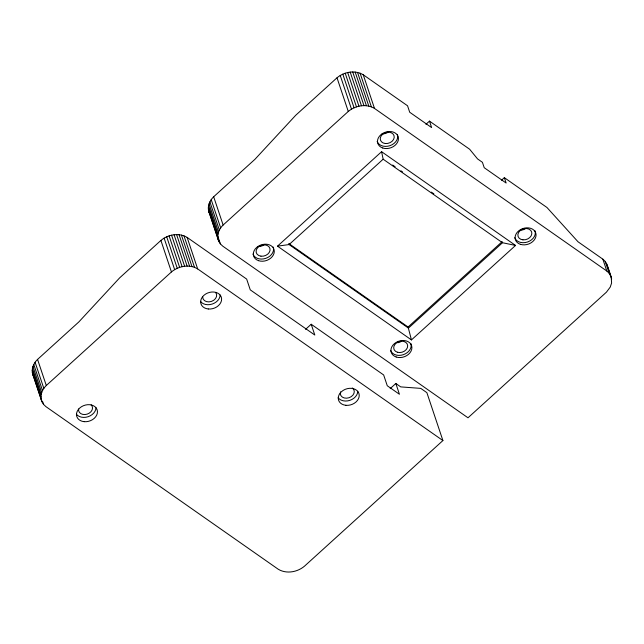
<?xml version="1.0" encoding="UTF-8"?>
<svg xmlns="http://www.w3.org/2000/svg" width="644" height="644" viewBox="0 0 644 644"><rect width="100%" height="100%" fill="white"/><g stroke="black" fill="none" stroke-linecap="round" stroke-linejoin="round"><path stroke-width="0.97" d="M390.192 388.606L395.835 383.486L400.705 386.891L420.79 388.388L426.875 392.655L442.911 440.56L304.459 566.205C297.375 572.17 286.403 574.198 278.24 569.24L45.909 406.63L43.518 404.352L41.522 400.608L32.78 374.494C31.025 369.06 33.56 363.168 37.561 359.408L78.81 321.968L119.647 277.87L160.903 240.437C167.987 234.472 178.96 232.444 187.122 237.403L246.66 279.077L250.266 289.864L314.811 335.041L311.197 324.246L305.554 329.366M442.911 440.56L197.66 268.91C189.505 263.951 178.525 265.98 171.441 271.945L46.296 385.514C42.303 389.274 39.759 395.166 41.522 400.608M501.515 180.215L504.341 177.655L546.957 207.489L578.022 241.782L602.856 259.17L605.239 261.44L607.244 265.191L611.22 277.057L611.599 283.038L610.23 287.095L606.439 292.151L467.995 417.795L222.744 246.145L220.353 243.875L218.356 240.123L208.898 211.852C207.135 206.418 209.678 200.525 213.671 196.766L254.927 159.326L295.757 115.236L337.013 77.795C344.097 71.83 355.077 69.802 363.232 74.76L407.547 105.777L409.713 112.249L431.633 127.593L429.468 121.12L425.942 124.324M218.356 240.123C216.593 234.69 219.137 228.789 223.13 225.03L348.275 111.46C355.359 105.495 366.339 103.467 374.494 108.425L606.825 271.035L609.216 273.306L611.22 277.057M277.5 246.161L381.586 151.694L515.538 245.445L411.452 339.919L277.5 246.161L289.1 244.567L383.156 159.205L381.586 151.694M411.452 339.919L408.079 327.015L502.135 241.653L502.497 242.732L515.538 245.445M429.468 121.12L469.653 149.247L477.55 158.907L482.42 162.312L484.224 167.706L506.144 183.049L504.341 177.655M392.671 165.033L395.142 166.764M400.906 170.797L402.548 171.948M431.351 192.113L433.823 193.836M383.156 159.205L502.497 242.732L408.433 328.094L289.1 244.567M288.737 243.488L408.079 327.015M311.197 324.246L383.655 374.961L387.269 385.748L399.441 394.273L395.835 383.486M34.374 377.601L32.78 374.494M208.898 211.852L209.67 213.679M606.471 263.364L611.671 278.989M605.239 261.44L609.216 273.306M602.856 259.17L606.825 271.035M363.232 74.76L374.494 108.425M360.093 73.166L371.355 106.832M357.541 72.442L368.811 106.107M355.174 72.064L366.436 105.729M352.711 71.959L363.973 105.624M350.199 72.112L361.461 105.777M347.68 72.539L358.95 106.204M345.208 73.223L356.47 106.888M342.809 74.149L354.071 107.814M340.225 75.461L351.487 109.126M337.013 77.795L348.275 111.46M213.671 196.766L223.13 225.03M211.192 199.6L220.651 227.871M209.888 201.814L219.346 230.085M209.042 203.826L218.501 232.098M208.511 205.879L217.97 234.142M208.31 207.915L217.769 236.187M217.833 236.332L220.353 243.875M208.439 209.92L219.129 241.951M187.122 237.403L197.66 268.91M183.983 235.809L194.52 267.316M181.431 235.084L191.976 266.592M179.056 234.706L189.602 266.214M176.601 234.601L187.138 266.109M174.089 234.754L184.627 266.262M171.57 235.181L182.115 266.688M169.098 235.865L179.636 267.365M166.699 236.791L177.245 268.298M164.115 238.103L174.653 269.611M160.903 240.437L171.441 271.945M37.561 359.408L46.296 385.514M35.082 362.242L43.816 388.356M33.77 364.456L42.512 390.57M32.933 366.468L41.667 392.582M32.401 368.521L41.136 394.627M32.2 370.558L41.023 396.897M42.584 401.558L43.518 404.352M32.329 372.562L42.295 402.436M220.176 294.984A10.707 8.251 -18.5 0 1 212.254 304.04A10.707 8.251 -18.5 0 1 200.534 301.473M215.796 292.682A7.14 5.498 -18.5 0 1 211.401 301.432A7.14 5.498 -18.5 0 1 202.699 297.005M96.02 407.668A10.707 8.251 -18.5 0 1 88.099 416.724A10.707 8.251 -18.5 0 1 76.37 414.156M91.15 404.818A7.14 5.498 -18.5 0 1 87.238 414.108A7.14 5.498 -18.5 0 1 78.616 408.94M357.782 391.294A10.707 8.251 -18.5 0 1 349.861 400.351A10.707 8.251 -18.5 0 1 338.14 397.783M352.316 387.962A7.14 5.498 -18.5 0 1 349.008 397.742A7.14 5.498 -18.5 0 1 340.571 391.834M401.14 341.449A7.14 5.498 -18.5 0 1 397.678 342.737M388.871 131.569A7.14 5.498 -18.5 0 1 382.085 133.807M264.531 244.406A7.14 5.498 -18.5 0 1 257.697 246.467M525.013 228.942A7.14 5.498 -18.5 0 1 521.503 230.101M273.209 247.054A10.707 8.251 -18.5 0 1 265.835 258.333A10.707 8.251 -18.5 0 1 252.963 254.05M397.372 134.379A10.707 8.251 -18.5 0 1 389.99 145.657A10.707 8.251 -18.5 0 1 377.126 141.366M534.979 230.689A10.707 8.251 -18.5 0 1 527.597 241.967A10.707 8.251 -18.5 0 1 514.733 237.684M410.816 343.365A10.707 8.251 -18.5 0 1 403.442 354.651A10.707 8.251 -18.5 0 1 390.57 350.36M208.27 308.983A10.707 8.251 -18.5 0 0 221.303 297.158A10.707 8.251 -18.5 0 0 203.826 295.403A10.707 8.251 -18.5 0 0 208.27 308.983M345.876 405.301A10.707 8.251 -18.5 0 0 358.909 393.468A10.707 8.251 -18.5 0 0 341.433 391.713A10.707 8.251 -18.5 0 0 345.876 405.301M84.114 421.667A10.707 8.251 -18.5 0 0 97.147 409.842A10.707 8.251 -18.5 0 0 79.671 408.079A10.707 8.251 -18.5 0 0 84.114 421.667M397.396 352.244A7.14 5.498 -18.5 0 0 407.684 345.788A7.14 5.498 -18.5 0 0 397.002 342.568A7.14 5.498 -18.5 0 0 397.396 352.244M385.337 143.523A7.14 5.498 -18.5 0 0 394.023 135.634A7.14 5.498 -18.5 0 0 382.375 134.467A7.14 5.498 -18.5 0 0 385.337 143.523M260.941 256.175A7.14 5.498 -18.5 0 0 269.925 248.504A7.14 5.498 -18.5 0 0 258.397 246.99A7.14 5.498 -18.5 0 0 260.941 256.175M522.944 239.834A7.14 5.498 -18.5 0 0 531.63 231.945A7.14 5.498 -18.5 0 0 519.982 230.777A7.14 5.498 -18.5 0 0 522.944 239.834M382.753 148.007A10.707 8.251 -18.5 0 0 398.459 138.669A10.707 8.251 -18.5 0 0 382.697 133.421A10.707 8.251 -18.5 0 0 382.753 148.007M258.59 260.683A10.707 8.251 -18.5 0 0 274.296 251.345A10.707 8.251 -18.5 0 0 258.534 246.097A10.707 8.251 -18.5 0 0 258.59 260.683M520.36 244.318A10.707 8.251 -18.5 0 0 536.066 234.98A10.707 8.251 -18.5 0 0 520.304 229.731A10.707 8.251 -18.5 0 0 520.36 244.318M396.197 357.001A10.707 8.251 -18.5 0 0 411.902 347.663A10.707 8.251 -18.5 0 0 396.141 342.407A10.707 8.251 -18.5 0 0 396.197 357.001"/></g></svg>
